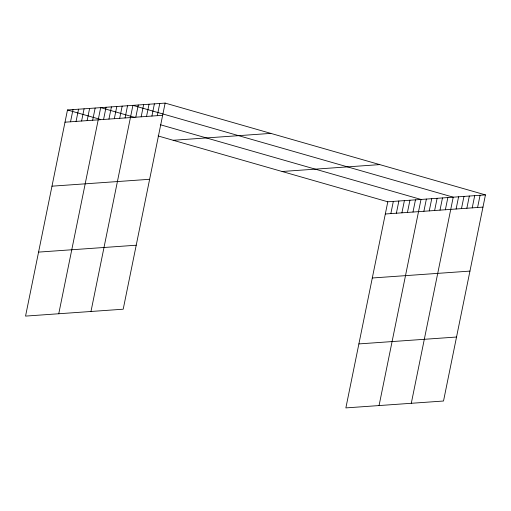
<?xml version="1.0" encoding="UTF-8"?>
<svg xmlns="http://www.w3.org/2000/svg" width="511" height="511" viewBox="0 0 511 511"><rect width="100%" height="100%" fill="white"/><g stroke="black" fill="none" stroke-linecap="round" stroke-linejoin="round"><path stroke-width="0.77" d="M165.136 103.094L67.484 109.98L25.55 316.098L123.202 309.206L165.136 103.094L485.45 194.902L443.516 401.02L345.864 407.906L387.798 201.794L485.45 194.902M70.537 121.797L73.016 109.59M76.069 121.407L78.553 109.201M81.6 121.018L84.085 108.811M87.138 120.628L89.617 108.421M92.67 120.232L95.155 108.032M58.752 313.754L100.686 107.636L134.661 117.377M103.573 119.465L106.058 107.259M108.945 119.089L111.43 106.882M114.317 118.705L116.802 106.499M119.689 118.328L122.167 106.122M125.061 117.952L127.539 105.745M90.977 311.48L132.911 105.368L453.225 197.176L411.291 403.294M135.798 117.191L138.283 104.985M141.17 116.815L143.655 104.608M146.542 116.431L149.027 104.231M151.914 116.054L154.399 103.848M157.286 115.678L159.764 103.471M390.851 213.604L393.329 201.398M396.383 213.215L398.867 201.008M401.914 212.825L404.399 200.619M407.446 212.435L409.931 200.229M412.984 212.046L415.469 199.839M379.066 405.568L421 199.45L160.333 124.735M423.887 211.273L426.372 199.073M429.259 210.896L431.744 198.69M434.631 210.519L437.109 198.313M439.997 210.136L442.481 197.936M445.368 209.759L447.853 197.553M456.112 208.999L458.597 196.799M461.484 208.622L463.969 196.416M466.856 208.245L469.334 196.039M472.228 207.868L474.706 195.662M477.593 207.485L480.078 195.279M64.999 122.186L162.651 115.294M173.191 140.276L270.843 133.39M51.981 186.176L149.634 179.291M282.098 171.492L379.75 164.606M385.313 213.994L482.965 207.108M38.568 252.108L136.22 245.216M372.295 277.99L469.948 271.098M358.882 343.916L456.534 337.03M67.484 109.98L100.705 119.504M158.091 135.952L387.798 201.794"/></g></svg>
